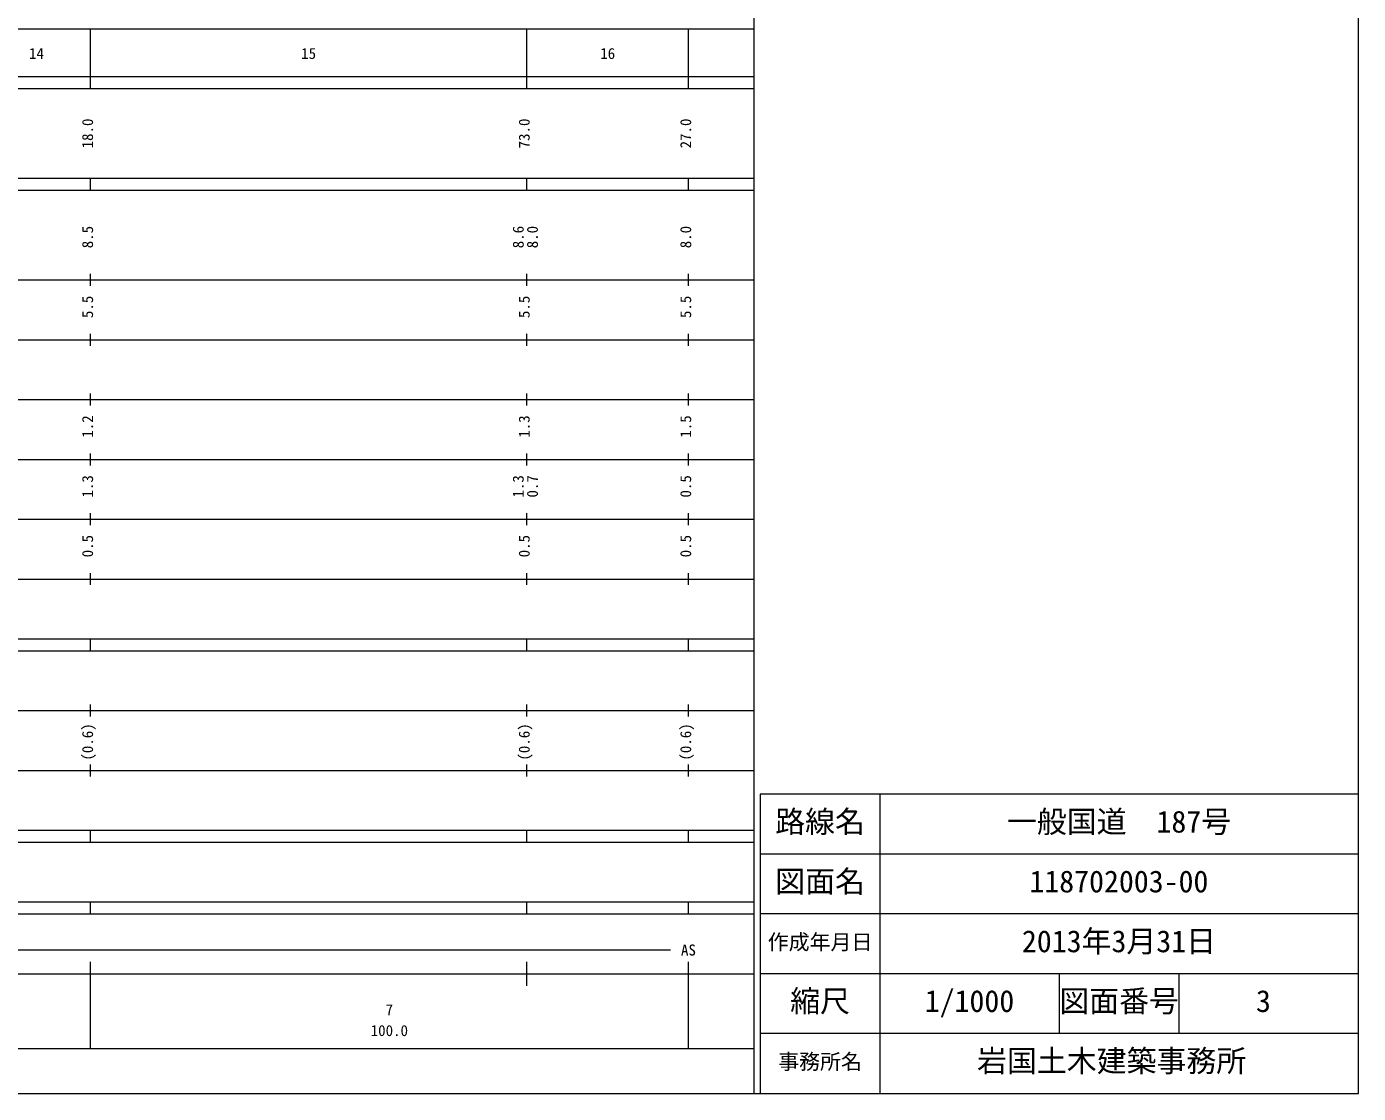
# Model space of a CAD drawing. Units: millimetres on the paper, enlarged 1000 times. Extents: x 40000 to 680000, y 20000 to 380000.
# Drawn here: x 457348 to 680000, y 20000 to 198357 of the extents above; entities that cross this region are included whole.
import ezdxf
from ezdxf.enums import TextEntityAlignment as Align

# ---------------------------------------------------------------- set-up
doc = ezdxf.new("R2010")
doc.units = ezdxf.units.MM
doc.header["$LTSCALE"] = 1000
for name, color, linetype, lineweight in [('S-BGD-HTXT', 7, 'Continuous', 13), ('S-TTL', 2, 'Continuous', 13), ('S-TTL-TXT', 7, 'Continuous', 13)]:
    doc.layers.add(name, color=color, linetype=linetype, lineweight=lineweight)
doc.styles.add('ＭＳ ゴシック', font='')
doc.styles.get('ＭＳ ゴシック').set_extended_font_data('MS Gothic')

msp = doc.modelspace()

# ---------------------------------------------------------------- linework, layer by layer
at = {"layer": 'S-BGD-HTXT'}
for p, q in [((579000, 20000), (579000, 370000)), ((68000, 198000), (579000, 198000)), ((468000, 188000), (468000, 198000)), ((541000, 188000), (541000, 198000)), ((568000, 188000), (568000, 198000)), ((40000, 190000), (579000, 190000)), ((40000, 188000), (579000, 188000)), ((40000, 173000), (579000, 173000)), ((468000, 171000), (468000, 173000)), ((541000, 171000), (541000, 173000)), ((568000, 171000), (568000, 173000)), ((40000, 171000), (579000, 171000)), ((40000, 156000), (579000, 156000)), ((468000, 155000), (468000, 157000)), ((541000, 155000), (541000, 157000)), ((568000, 155000), (568000, 157000)), ((468000, 145000), (468000, 147000)), ((541000, 145000), (541000, 147000)), ((568000, 145000), (568000, 147000)), ((46000, 146000), (579000, 146000)), ((52000, 136000), (579000, 136000)), ((468000, 135000), (468000, 137000)), ((541000, 135000), (541000, 137000)), ((568000, 135000), (568000, 137000)), ((468000, 125000), (468000, 127000)), ((541000, 125000), (541000, 127000)), ((568000, 125000), (568000, 127000)), ((46000, 126000), (579000, 126000)), ((52000, 116000), (579000, 116000)), ((468000, 115000), (468000, 117000)), ((541000, 115000), (541000, 117000)), ((568000, 115000), (568000, 117000)), ((468000, 105000), (468000, 107000)), ((541000, 105000), (541000, 107000)), ((568000, 105000), (568000, 107000)), ((56750, 106000), (579000, 106000)), ((56750, 96000), (579000, 96000)), ((468000, 94000), (468000, 96000)), ((541000, 94000), (541000, 96000)), ((568000, 94000), (568000, 96000)), ((40000, 94000), (579000, 94000)), ((468000, 83000), (468000, 85000)), ((541000, 83000), (541000, 85000)), ((568000, 83000), (568000, 85000)), ((49000, 84000), (579000, 84000)), ((40000, 74000), (579000, 74000)), ((468000, 73000), (468000, 75000)), ((541000, 73000), (541000, 75000)), ((568000, 73000), (568000, 75000)), ((40000, 64000), (579000, 64000)), ((468000, 62000), (468000, 64000)), ((541000, 62000), (541000, 64000)), ((568000, 62000), (568000, 64000)), ((55250, 62000), (579000, 62000)), ((55250, 52000), (579000, 52000)), ((468000, 50000), (468000, 52000)), ((541000, 50000), (541000, 52000)), ((568000, 50000), (568000, 52000)), ((40000, 50000), (579000, 50000)), ((71000, 44000), (565000, 44000)), ((468000, 27500), (468000, 42000)), ((541000, 38000), (541000, 42000)), ((568000, 27500), (568000, 42000)), ((40000, 40000), (579000, 40000)), ((68000, 27500), (579000, 27500))]:
    msp.add_line(p, q, dxfattribs=at)
at = {"layer": 'S-TTL'}
for p, q in [((680000, 20000), (680000, 380000)), ((680000, 70000), (580000, 70000)), ((580000, 70000), (580000, 20000)), ((600000, 70000), (600000, 20000)), ((680000, 60000), (580000, 60000)), ((680000, 50000), (580000, 50000)), ((680000, 40000), (580000, 40000)), ((630000, 40000), (630000, 37500)), ((650000, 40000), (650000, 37500)), ((630000, 37500), (630000, 32500)), ((650000, 37500), (650000, 32500)), ((630000, 32500), (630000, 30000)), ((650000, 32500), (650000, 30000)), ((680000, 30000), (580000, 30000)), ((40000, 20000), (680000, 20000))]:
    msp.add_line(p, q, dxfattribs=at)

# ---------------------------------------------------------------- texts
at = {"layer": 'S-BGD-HTXT', "style": 'ＭＳ ゴシック'}
for s, p in [('14', (457750, 192405)), ('15', (503250, 192405)), ('16', (553250, 192405)), ('AS', (566750, 42500)), ('7', (517375, 32523)), ('100.0', (514875, 29033))]:
    msp.add_text(s, height=1833, dxfattribs=at).set_placement(p, align=Align.BOTTOM_LEFT)
for s, p in [('18.0', (469000, 178000)), ('73.0', (542000, 178000)), ('27.0', (569000, 178000)), ('8.5', (469000, 161299)), ('8.6', (541000, 161299)), ('8.0', (543370, 161299)), ('8.0', (569000, 161299)), ('5.5', (469000, 149625)), ('5.5', (542000, 149625)), ('5.5', (569000, 149625)), ('1.2', (469000, 129625)), ('1.3', (542000, 129625)), ('1.5', (569000, 129625)), ('1.3', (469000, 119625)), ('1.3', (541000, 119625)), ('0.7', (543370, 119625)), ('0.5', (569000, 119625)), ('0.5', (469000, 109625)), ('0.5', (542000, 109625)), ('0.5', (569000, 109625)), ('(0.6)', (469000, 75639)), ('(0.6)', (542000, 75639)), ('(0.6)', (569000, 75639))]:
    msp.add_text(s, height=1833, rotation=90, dxfattribs=at).set_placement(p, align=Align.BOTTOM_LEFT)
at = {"layer": 'S-TTL-TXT', "style": 'ＭＳ ゴシック'}
for s, height, p in [('路線名', 3666, (582500, 62500)), ('路線名', 3666, (582500, 62500)), ('一般国道\u3000187号', 3666, (621250, 62500)), ('図面名', 3666, (582500, 52500)), ('図面名', 3666, (582500, 52500)), ('118702003-00', 3666, (625000, 52500)), ('作成年月日', 2566, (581250, 43250)), ('作成年月日', 2566, (581250, 43250)), ('2013年3月31日', 3666, (623750, 42500)), ('縮尺', 3666, (585000, 32500)), ('縮尺', 3666, (585000, 32500)), ('1/1000', 3666, (607500, 32500)), ('図面番号', 3666, (630000, 32500)), ('図面番号', 3666, (630000, 32500)), ('3', 3666, (662875, 32500)), ('事務所名', 2566, (583000, 23250)), ('事務所名', 2566, (583000, 23250)), ('岩国土木建築事務所 ', 3666, (616250, 22500))]:
    msp.add_text(s, height=height, dxfattribs=at).set_placement(p, align=Align.BOTTOM_LEFT)

doc.saveas('drawing.dxf')
